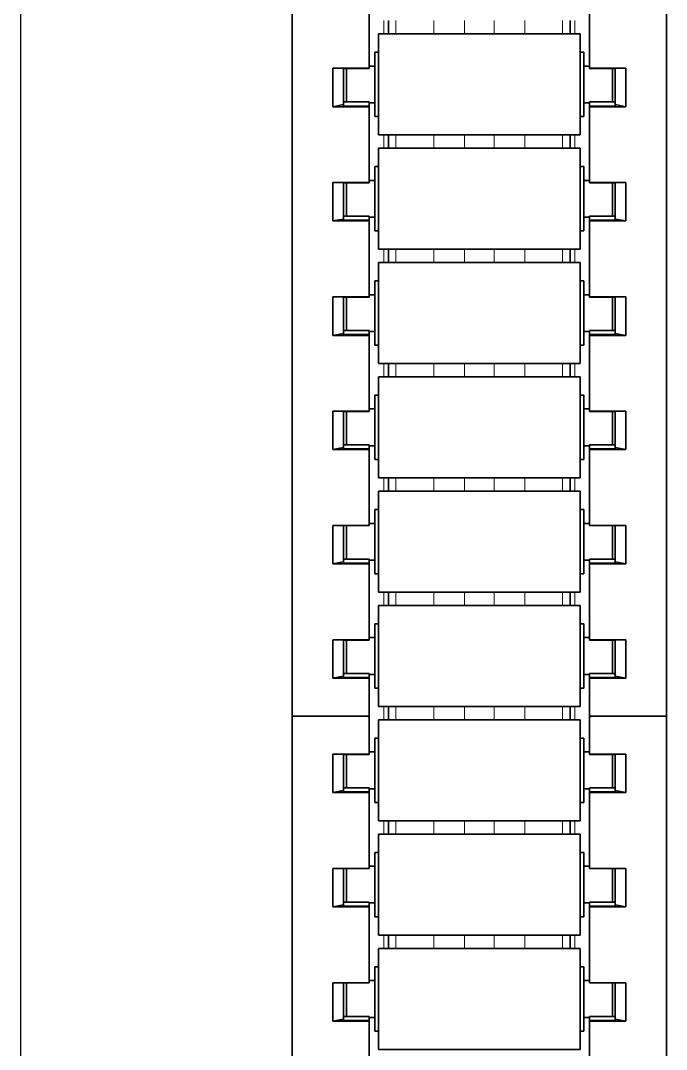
# Model space of a CAD drawing. Header units: inches. Extents: x 185496 to 352137, y 107182 to 179410.
# Drawn here: x 235870.7 to 235941.1, y 164342.5 to 164454.5 of the extents above; entities that cross this region are included whole.
import ezdxf

# ---------------------------------------------------------------- set-up
doc = ezdxf.new("R2010")
doc.units = ezdxf.units.IN
doc.header["$MEASUREMENT"] = 0

# ---------------------------------------------------------------- blocks, each defined once
blk = doc.blocks.new('liaojia')
at = {"color": 7, "lineweight": 35, "ltscale": 0.249049}
for p, q in [((799565.87, -279844.7), (799565.87, -279944.32)), ((799606.67, -279944.32), (799606.67, -279844.7)), ((799565.87, -279944.32), (799565.87, -280043.94)), ((799606.67, -280043.94), (799606.67, -279944.32))]:
    blk.add_line(p, q, dxfattribs=at)
at = {"color": 7, "lineweight": 35, "ltscale": 0.020671}
for p, q in [((799574.27, -279902.83), (799574.27, -279911.1)), ((799598.27, -279911.1), (799598.27, -279902.83)), ((799574.27, -279915.28), (799574.27, -279923.55)), ((799598.27, -279923.55), (799598.27, -279915.28)), ((799574.27, -279927.74), (799574.27, -279936)), ((799598.27, -279936), (799598.27, -279927.74)), ((799574.27, -279952.64), (799574.27, -279960.91)), ((799598.27, -279960.91), (799598.27, -279952.64)), ((799574.27, -279965.09), (799574.27, -279973.36)), ((799598.27, -279973.36), (799598.27, -279965.09)), ((799574.27, -279977.55), (799574.27, -279985.81)), ((799598.27, -279985.81), (799598.27, -279977.55)), ((799574.27, -279990), (799574.27, -279998.27)), ((799598.27, -279998.27), (799598.27, -279990)), ((799574.27, -280002.45), (799574.27, -280010.72)), ((799598.27, -280010.72), (799598.27, -280002.45)), ((799574.27, -280014.9), (799574.27, -280023.17)), ((799598.27, -280023.17), (799598.27, -280014.9))]:
    blk.add_line(p, q, dxfattribs=at)
at = {"color": 7, "lineweight": 35, "ltscale": 0.012551}
for p, q in [((799575.27, -279913.04), (799575.27, -279908.02)), ((799597.27, -279908.02), (799597.27, -279913.04)), ((799575.27, -279925.5), (799575.27, -279920.48)), ((799597.27, -279920.48), (799597.27, -279925.5)), ((799575.27, -279962.85), (799575.27, -279957.83)), ((799597.27, -279957.83), (799597.27, -279962.85)), ((799575.27, -279987.76), (799575.27, -279982.74)), ((799597.27, -279982.74), (799597.27, -279987.76))]:
    blk.add_line(p, q, dxfattribs=at)
at = {"color": 7, "lineweight": 35, "ltscale": 0.055}
for p, q in [((799575.27, -279908.02), (799597.27, -279908.02)), ((799575.27, -279919.02), (799597.27, -279919.02)), ((799575.27, -279920.48), (799597.27, -279920.48)), ((799575.27, -279931.48), (799597.27, -279931.48)), ((799575.27, -279932.93), (799597.27, -279932.93)), ((799575.27, -279943.93), (799597.27, -279943.93)), ((799575.27, -279945.38), (799597.27, -279945.38)), ((799575.27, -279956.38), (799597.27, -279956.38)), ((799575.27, -279957.83), (799597.27, -279957.83)), ((799575.27, -279968.83), (799597.27, -279968.83)), ((799575.27, -279970.29), (799597.27, -279970.29)), ((799575.27, -279981.29), (799597.27, -279981.29)), ((799575.27, -279982.74), (799597.27, -279982.74)), ((799575.27, -279993.74), (799597.27, -279993.74)), ((799575.27, -279995.19), (799597.27, -279995.19)), ((799575.27, -280006.19), (799597.27, -280006.19)), ((799575.27, -280007.64), (799597.27, -280007.64)), ((799575.27, -280018.64), (799597.27, -280018.64))]:
    blk.add_line(p, q, dxfattribs=at)
at = {"color": 7, "lineweight": 35, "ltscale": 0.007987}
for p, q in [((799574.87, -279913.22), (799574.87, -279910.02)), ((799597.67, -279910.02), (799597.67, -279913.22)), ((799574.87, -279925.67), (799574.87, -279922.48)), ((799597.67, -279922.48), (799597.67, -279925.67)), ((799574.87, -279938.12), (799574.87, -279934.93)), ((799597.67, -279934.93), (799597.67, -279938.12)), ((799574.87, -279950.58), (799574.87, -279947.38)), ((799597.67, -279947.38), (799597.67, -279950.58)), ((799574.87, -279963.03), (799574.87, -279959.83)), ((799597.67, -279963.03), (799597.67, -279959.83)), ((799574.87, -279987.93), (799574.87, -279984.74)), ((799597.67, -279987.93), (799597.67, -279984.74)), ((799574.87, -280000.39), (799574.87, -279997.19)), ((799597.67, -280000.39), (799597.67, -279997.19)), ((799574.87, -280012.84), (799574.87, -280009.64)), ((799597.67, -280012.84), (799597.67, -280009.64))]:
    blk.add_line(p, q, dxfattribs=at)
at = {"color": 7, "lineweight": 35, "ltscale": 0.000999832}
for p, q in [((799574.87, -279910.02), (799575.27, -279910.02)), ((799574.87, -279917.02), (799575.27, -279917.02)), ((799574.87, -279922.48), (799575.27, -279922.48)), ((799574.87, -279929.48), (799575.27, -279929.48)), ((799574.87, -279934.93), (799575.27, -279934.93)), ((799574.87, -279941.93), (799575.27, -279941.93)), ((799574.87, -279947.38), (799575.27, -279947.38)), ((799574.87, -279954.38), (799575.27, -279954.38)), ((799574.87, -279959.83), (799575.27, -279959.83)), ((799574.87, -279966.83), (799575.27, -279966.83)), ((799574.87, -279972.29), (799575.27, -279972.29)), ((799574.87, -279979.29), (799575.27, -279979.29)), ((799574.87, -279984.74), (799575.27, -279984.74)), ((799574.87, -279991.74), (799575.27, -279991.74)), ((799574.87, -279997.19), (799575.27, -279997.19)), ((799574.87, -280004.19), (799575.27, -280004.19)), ((799574.87, -280009.64), (799575.27, -280009.64)), ((799574.87, -280016.64), (799575.27, -280016.64))]:
    blk.add_line(p, q, dxfattribs=at)
at = {"color": 7, "lineweight": 35, "ltscale": 0.001}
for p, q in [((799597.27, -279910.02), (799597.67, -279910.02)), ((799597.27, -279917.02), (799597.67, -279917.02)), ((799597.27, -279922.48), (799597.67, -279922.48)), ((799597.27, -279929.48), (799597.67, -279929.48)), ((799597.27, -279934.93), (799597.67, -279934.93)), ((799597.27, -279941.93), (799597.67, -279941.93)), ((799597.27, -279947.38), (799597.67, -279947.38)), ((799597.27, -279954.38), (799597.67, -279954.38)), ((799597.27, -279959.83), (799597.67, -279959.83)), ((799597.27, -279966.83), (799597.67, -279966.83)), ((799597.27, -279972.29), (799597.67, -279972.29)), ((799597.27, -279979.29), (799597.67, -279979.29)), ((799597.27, -279984.74), (799597.67, -279984.74)), ((799597.27, -279991.74), (799597.67, -279991.74)), ((799597.27, -279997.19), (799597.67, -279997.19)), ((799597.27, -280004.19), (799597.67, -280004.19)), ((799597.27, -280009.64), (799597.67, -280009.64)), ((799597.27, -280016.64), (799597.67, -280016.64))]:
    blk.add_line(p, q, dxfattribs=at)
at = {"color": 7, "lineweight": 35, "ltscale": 0.002965}
for p, q in [((799570.31, -279911.1), (799571.47, -279911.32)), ((799601.07, -279911.32), (799602.24, -279911.1)), ((799570.31, -279923.55), (799571.47, -279923.77)), ((799601.07, -279923.77), (799602.24, -279923.55)), ((799570.31, -279936), (799571.47, -279936.22)), ((799601.07, -279936.22), (799602.24, -279936)), ((799570.31, -279948.46), (799571.47, -279948.68)), ((799601.07, -279948.68), (799602.24, -279948.46)), ((799570.31, -279960.91), (799571.47, -279961.13)), ((799601.07, -279961.13), (799602.24, -279960.91)), ((799570.31, -279973.36), (799571.47, -279973.58)), ((799601.07, -279973.58), (799602.24, -279973.36)), ((799570.31, -279985.81), (799571.47, -279986.03)), ((799601.07, -279986.03), (799602.24, -279985.81)), ((799570.31, -279998.27), (799571.47, -279998.48)), ((799601.07, -279998.48), (799602.24, -279998.27)), ((799570.31, -280010.72), (799571.47, -280010.94)), ((799601.07, -280010.94), (799602.24, -280010.72))]:
    blk.add_line(p, q, dxfattribs=at)
at = {"color": 7, "lineweight": 35, "ltscale": 0.009914}
for p, q in [((799570.31, -279911.1), (799574.27, -279911.1)), ((799598.27, -279911.1), (799602.24, -279911.1)), ((799574.27, -279915.28), (799570.31, -279915.28)), ((799602.24, -279915.28), (799598.27, -279915.28)), ((799570.31, -279923.55), (799574.27, -279923.55)), ((799598.27, -279923.55), (799602.24, -279923.55)), ((799574.27, -279927.74), (799570.31, -279927.74)), ((799602.24, -279927.74), (799598.27, -279927.74)), ((799570.31, -279936), (799574.27, -279936)), ((799598.27, -279936), (799602.24, -279936)), ((799574.27, -279940.19), (799570.31, -279940.19)), ((799602.24, -279940.19), (799598.27, -279940.19)), ((799570.31, -279948.46), (799574.27, -279948.46)), ((799598.27, -279948.46), (799602.24, -279948.46)), ((799574.27, -279952.64), (799570.31, -279952.64)), ((799602.24, -279952.64), (799598.27, -279952.64)), ((799570.31, -279960.91), (799574.27, -279960.91)), ((799598.27, -279960.91), (799602.24, -279960.91)), ((799574.27, -279965.09), (799570.31, -279965.09)), ((799602.24, -279965.09), (799598.27, -279965.09)), ((799570.31, -279973.36), (799574.27, -279973.36)), ((799598.27, -279973.36), (799602.24, -279973.36)), ((799574.27, -279977.55), (799570.31, -279977.55)), ((799602.24, -279977.55), (799598.27, -279977.55)), ((799570.31, -279985.81), (799574.27, -279985.81)), ((799598.27, -279985.81), (799602.24, -279985.81)), ((799574.27, -279990), (799570.31, -279990)), ((799602.24, -279990), (799598.27, -279990)), ((799570.31, -279998.27), (799574.27, -279998.27)), ((799598.27, -279998.27), (799602.24, -279998.27)), ((799574.27, -280002.45), (799570.31, -280002.45)), ((799602.24, -280002.45), (799598.27, -280002.45)), ((799570.31, -280010.72), (799574.27, -280010.72)), ((799598.27, -280010.72), (799602.24, -280010.72)), ((799574.27, -280014.9), (799570.31, -280014.9)), ((799602.24, -280014.9), (799598.27, -280014.9))]:
    blk.add_line(p, q, dxfattribs=at)
at = {"color": 7, "lineweight": 35, "ltscale": 0.01046}
for p, q in [((799570.31, -279915.28), (799570.31, -279911.1)), ((799602.24, -279911.1), (799602.24, -279915.28)), ((799570.31, -279927.74), (799570.31, -279923.55)), ((799602.24, -279923.55), (799602.24, -279927.74)), ((799570.31, -279940.19), (799570.31, -279936)), ((799602.24, -279936), (799602.24, -279940.19)), ((799570.31, -279952.64), (799570.31, -279948.46)), ((799602.24, -279948.46), (799602.24, -279952.64)), ((799570.31, -279965.09), (799570.31, -279960.91)), ((799602.24, -279960.91), (799602.24, -279965.09)), ((799570.31, -279977.55), (799570.31, -279973.36)), ((799602.24, -279973.36), (799602.24, -279977.55)), ((799570.31, -279990), (799570.31, -279985.81)), ((799602.24, -279985.81), (799602.24, -279990)), ((799570.31, -280002.45), (799570.31, -279998.27)), ((799602.24, -279998.27), (799602.24, -280002.45)), ((799570.31, -280014.9), (799570.31, -280010.72)), ((799602.24, -280010.72), (799602.24, -280014.9))]:
    blk.add_line(p, q, dxfattribs=at)
at = {"color": 7, "lineweight": 35, "ltscale": 0.007}
for p, q in [((799571.47, -279911.18), (799574.27, -279911.18)), ((799571.47, -279911.63), (799574.27, -279911.63)), ((799598.27, -279911.18), (799601.07, -279911.18)), ((799601.07, -279911.63), (799598.27, -279911.63)), ((799571.47, -279915.27), (799574.27, -279915.27)), ((799601.07, -279915.27), (799598.27, -279915.27)), ((799571.47, -279923.63), (799574.27, -279923.63)), ((799571.47, -279924.08), (799574.27, -279924.08)), ((799598.27, -279923.63), (799601.07, -279923.63)), ((799601.07, -279924.08), (799598.27, -279924.08)), ((799571.47, -279927.72), (799574.27, -279927.72)), ((799601.07, -279927.72), (799598.27, -279927.72)), ((799571.47, -279936.08), (799574.27, -279936.08)), ((799571.47, -279936.54), (799574.27, -279936.54)), ((799598.27, -279936.08), (799601.07, -279936.08)), ((799601.07, -279936.54), (799598.27, -279936.54)), ((799571.47, -279940.17), (799574.27, -279940.17)), ((799598.27, -279940.17), (799601.07, -279940.17)), ((799571.47, -279948.53), (799574.27, -279948.53)), ((799598.27, -279948.53), (799601.07, -279948.53)), ((799574.27, -279948.99), (799571.47, -279948.99)), ((799601.07, -279948.99), (799598.27, -279948.99)), ((799571.47, -279952.62), (799574.27, -279952.62)), ((799601.07, -279952.62), (799598.27, -279952.62)), ((799571.47, -279960.98), (799574.27, -279960.98)), ((799598.27, -279960.98), (799601.07, -279960.98)), ((799571.47, -279961.44), (799574.27, -279961.44)), ((799601.07, -279961.44), (799598.27, -279961.44)), ((799571.47, -279965.08), (799574.27, -279965.08)), ((799601.07, -279965.08), (799598.27, -279965.08)), ((799571.47, -279973.44), (799574.27, -279973.44)), ((799598.27, -279973.44), (799601.07, -279973.44)), ((799571.47, -279973.89), (799574.27, -279973.89)), ((799601.07, -279973.89), (799598.27, -279973.89)), ((799571.47, -279977.53), (799574.27, -279977.53)), ((799601.07, -279977.53), (799598.27, -279977.53)), ((799571.47, -279985.89), (799574.27, -279985.89)), ((799598.27, -279985.89), (799601.07, -279985.89)), ((799571.47, -279986.34), (799574.27, -279986.34)), ((799601.07, -279986.34), (799598.27, -279986.34)), ((799571.47, -279989.98), (799574.27, -279989.98)), ((799601.07, -279989.98), (799598.27, -279989.98)), ((799571.47, -279998.34), (799574.27, -279998.34)), ((799571.47, -279998.8), (799574.27, -279998.8)), ((799598.27, -279998.34), (799601.07, -279998.34)), ((799601.07, -279998.8), (799598.27, -279998.8)), ((799571.47, -280002.43), (799574.27, -280002.43)), ((799601.07, -280002.43), (799598.27, -280002.43)), ((799571.47, -280010.79), (799574.27, -280010.79)), ((799571.47, -280011.25), (799574.27, -280011.25)), ((799598.27, -280010.79), (799601.07, -280010.79)), ((799601.07, -280011.25), (799598.27, -280011.25)), ((799571.47, -280014.89), (799574.27, -280014.89)), ((799601.07, -280014.89), (799598.27, -280014.89))]:
    blk.add_line(p, q, dxfattribs=at)
at = {"color": 7, "lineweight": 35, "ltscale": 0.000893974}
for p, q in [((799571.47, -279911.53), (799571.47, -279911.18)), ((799601.07, -279911.18), (799601.07, -279911.53)), ((799571.47, -279923.99), (799571.47, -279923.63)), ((799601.07, -279923.63), (799601.07, -279923.99)), ((799571.47, -279948.89), (799571.47, -279948.53)), ((799601.07, -279948.53), (799601.07, -279948.89)), ((799571.47, -279961.34), (799571.47, -279960.98)), ((799601.07, -279960.98), (799601.07, -279961.34)), ((799571.47, -279973.79), (799571.47, -279973.44)), ((799601.07, -279973.44), (799601.07, -279973.79)), ((799571.47, -279998.7), (799571.47, -279998.34)), ((799601.07, -279998.34), (799601.07, -279998.7)), ((799571.47, -280011.15), (799571.47, -280010.79)), ((799601.07, -280010.79), (799601.07, -280011.15))]:
    blk.add_line(p, q, dxfattribs=at)
at = {"color": 7, "lineweight": 35, "ltscale": 0.000357056}
blk.add_line((799571.47, -279911.32), (799571.47, -279911.18), dxfattribs=at)
at = {"color": 7, "lineweight": 35, "ltscale": 0.000536919}
for p, q in [((799571.47, -279911.32), (799571.47, -279911.53)), ((799571.47, -279936.22), (799571.47, -279936.44)), ((799571.47, -279986.03), (799571.47, -279986.25))]:
    blk.add_line(p, q, dxfattribs=at)
at = {"color": 7, "lineweight": 35, "ltscale": 0.009386}
for p, q in [((799571.47, -279911.53), (799571.47, -279915.29)), ((799601.07, -279915.29), (799601.07, -279911.53)), ((799571.47, -279923.99), (799571.47, -279927.74)), ((799601.07, -279927.74), (799601.07, -279923.99)), ((799571.47, -279936.44), (799571.47, -279940.19)), ((799601.07, -279940.19), (799601.07, -279936.44)), ((799571.47, -279948.89), (799571.47, -279952.64)), ((799601.07, -279952.64), (799601.07, -279948.89)), ((799571.47, -279961.34), (799571.47, -279965.1)), ((799601.07, -279965.1), (799601.07, -279961.34)), ((799571.47, -279973.79), (799571.47, -279977.55)), ((799601.07, -279977.55), (799601.07, -279973.79)), ((799571.47, -279986.25), (799571.47, -279990)), ((799601.07, -279990), (799601.07, -279986.25)), ((799571.47, -279998.7), (799571.47, -280002.45)), ((799601.07, -280002.45), (799601.07, -279998.7)), ((799571.47, -280011.15), (799571.47, -280014.91)), ((799601.07, -280014.91), (799601.07, -280011.15))]:
    blk.add_line(p, q, dxfattribs=at)
at = {"color": 7, "lineweight": 35, "ltscale": 0.005168}
for p, q in [((799571.77, -279913.7), (799571.77, -279911.63)), ((799571.77, -279926.15), (799571.77, -279924.08)), ((799571.77, -279938.6), (799571.77, -279936.54)), ((799571.77, -279963.51), (799571.77, -279961.44)), ((799571.77, -279975.96), (799571.77, -279973.89)), ((799571.77, -279988.41), (799571.77, -279986.34)), ((799571.77, -280000.86), (799571.77, -279998.8)), ((799571.77, -280013.32), (799571.77, -280011.25))]:
    blk.add_line(p, q, dxfattribs=at)
at = {"color": 7, "lineweight": 35, "ltscale": 0.004297}
for p, q in [((799571.77, -279913.35), (799571.77, -279911.63)), ((799600.77, -279911.63), (799600.77, -279913.35)), ((799571.77, -279925.8), (799571.77, -279924.08)), ((799600.77, -279924.08), (799600.77, -279925.8)), ((799571.77, -279938.25), (799571.77, -279936.54)), ((799600.77, -279936.54), (799600.77, -279938.25)), ((799571.77, -279950.71), (799571.77, -279948.99)), ((799600.77, -279948.99), (799600.77, -279950.71)), ((799571.77, -279963.16), (799571.77, -279961.44)), ((799600.77, -279961.44), (799600.77, -279963.16)), ((799571.77, -279975.61), (799571.77, -279973.89)), ((799600.77, -279973.89), (799600.77, -279975.61)), ((799571.77, -279988.06), (799571.77, -279986.34)), ((799600.77, -279986.34), (799600.77, -279988.06)), ((799571.77, -280000.52), (799571.77, -279998.8)), ((799600.77, -279998.8), (799600.77, -280000.52)), ((799571.77, -280012.97), (799571.77, -280011.25)), ((799600.77, -280011.25), (799600.77, -280012.97))]:
    blk.add_line(p, q, dxfattribs=at)
at = {"color": 7, "lineweight": 35, "ltscale": 0.000187683}
for p, q in [((799574.27, -279911.18), (799574.27, -279911.1)), ((799598.27, -279911.18), (799598.27, -279911.1)), ((799574.27, -279998.34), (799574.27, -279998.27)), ((799598.27, -279998.34), (799598.27, -279998.27))]:
    blk.add_line(p, q, dxfattribs=at)
at = {"color": 7, "lineweight": 35, "ltscale": 0.001138}
for p, q in [((799574.27, -279911.18), (799574.27, -279911.63)), ((799598.27, -279911.63), (799598.27, -279911.18)), ((799574.27, -279923.63), (799574.27, -279924.08)), ((799598.27, -279924.08), (799598.27, -279923.63)), ((799574.27, -279936.08), (799574.27, -279936.54)), ((799598.27, -279936.54), (799598.27, -279936.08)), ((799574.27, -279948.53), (799574.27, -279948.99)), ((799598.27, -279948.99), (799598.27, -279948.53)), ((799574.27, -279960.98), (799574.27, -279961.44)), ((799598.27, -279961.44), (799598.27, -279960.98)), ((799574.27, -279973.44), (799574.27, -279973.89)), ((799598.27, -279973.89), (799598.27, -279973.44)), ((799574.27, -279985.89), (799574.27, -279986.34)), ((799598.27, -279986.34), (799598.27, -279985.89)), ((799574.27, -279998.34), (799574.27, -279998.8)), ((799598.27, -279998.8), (799598.27, -279998.34)), ((799574.27, -280010.79), (799574.27, -280011.25)), ((799598.27, -280011.25), (799598.27, -280010.79))]:
    blk.add_line(p, q, dxfattribs=at)
at = {"color": 7, "lineweight": 35, "ltscale": 0.0015}
for p, q in [((799574.27, -279911.52), (799574.87, -279911.52)), ((799597.67, -279911.52), (799598.27, -279911.52)), ((799574.27, -279915.52), (799574.87, -279915.52)), ((799597.67, -279915.52), (799598.27, -279915.52)), ((799574.27, -279923.98), (799574.87, -279923.98)), ((799597.67, -279923.98), (799598.27, -279923.98)), ((799574.27, -279927.98), (799574.87, -279927.98)), ((799597.67, -279927.98), (799598.27, -279927.98)), ((799574.27, -279936.43), (799574.87, -279936.43)), ((799597.67, -279936.43), (799598.27, -279936.43)), ((799574.27, -279940.43), (799574.87, -279940.43)), ((799597.67, -279940.43), (799598.27, -279940.43)), ((799574.27, -279948.88), (799574.87, -279948.88)), ((799597.67, -279948.88), (799598.27, -279948.88)), ((799574.27, -279952.88), (799574.87, -279952.88)), ((799597.67, -279952.88), (799598.27, -279952.88)), ((799574.27, -279961.33), (799574.87, -279961.33)), ((799597.67, -279961.33), (799598.27, -279961.33)), ((799574.27, -279965.33), (799574.87, -279965.33)), ((799597.67, -279965.33), (799598.27, -279965.33)), ((799574.27, -279973.79), (799574.87, -279973.79)), ((799597.67, -279973.79), (799598.27, -279973.79)), ((799574.27, -279977.79), (799574.87, -279977.79)), ((799597.67, -279977.79), (799598.27, -279977.79)), ((799574.27, -279986.24), (799574.87, -279986.24)), ((799597.67, -279986.24), (799598.27, -279986.24)), ((799574.27, -279990.24), (799574.87, -279990.24)), ((799597.67, -279990.24), (799598.27, -279990.24)), ((799574.27, -279998.69), (799574.87, -279998.69)), ((799597.67, -279998.69), (799598.27, -279998.69)), ((799574.27, -280002.69), (799574.87, -280002.69)), ((799597.67, -280002.69), (799598.27, -280002.69)), ((799574.27, -280011.14), (799574.87, -280011.14)), ((799597.67, -280011.14), (799598.27, -280011.14)), ((799574.27, -280015.14), (799574.87, -280015.14)), ((799597.67, -280015.14), (799598.27, -280015.14))]:
    blk.add_line(p, q, dxfattribs=at)
at = {"color": 7, "lineweight": 35, "ltscale": 0.000243759}
for p, q in [((799601.07, -279911.63), (799601.07, -279911.53)), ((799601.07, -279936.54), (799601.07, -279936.44)), ((799601.07, -279973.89), (799601.07, -279973.79)), ((799601.07, -279986.34), (799601.07, -279986.25))]:
    blk.add_line(p, q, dxfattribs=at)
at = {"color": 7, "lineweight": 13, "ltscale": 0.009093}
for p, q in [((799601.07, -279915.27), (799601.07, -279911.63)), ((799601.07, -279927.72), (799601.07, -279924.08)), ((799601.07, -279940.17), (799601.07, -279936.54)), ((799601.07, -279952.62), (799601.07, -279948.99)), ((799601.07, -279965.08), (799601.07, -279961.44)), ((799601.07, -279977.53), (799601.07, -279973.89)), ((799601.07, -279989.98), (799601.07, -279986.34)), ((799601.07, -280002.43), (799601.07, -279998.8)), ((799601.07, -280014.89), (799601.07, -280011.25))]:
    blk.add_line(p, q, dxfattribs=at)
at = {"color": 7, "lineweight": 35, "ltscale": 0.014948}
for p, q in [((799575.27, -279919.02), (799575.27, -279913.04)), ((799597.27, -279913.04), (799597.27, -279919.02)), ((799575.27, -279931.48), (799575.27, -279925.5)), ((799597.27, -279925.5), (799597.27, -279931.48)), ((799575.27, -279943.93), (799575.27, -279937.95)), ((799597.27, -279937.95), (799597.27, -279943.93)), ((799575.27, -279956.38), (799575.27, -279950.4)), ((799597.27, -279950.4), (799597.27, -279956.38)), ((799575.27, -279968.83), (799575.27, -279962.85)), ((799597.27, -279962.85), (799597.27, -279968.83)), ((799575.27, -279981.29), (799575.27, -279975.31)), ((799597.27, -279975.31), (799597.27, -279981.29)), ((799575.27, -279993.74), (799575.27, -279987.76)), ((799597.27, -279987.76), (799597.27, -279993.74)), ((799575.27, -280006.19), (799575.27, -280000.21)), ((799597.27, -280000.21), (799597.27, -280006.19)), ((799575.27, -280018.64), (799575.27, -280012.66)), ((799597.27, -280012.66), (799597.27, -280018.64))]:
    blk.add_line(p, q, dxfattribs=at)
at = {"color": 7, "lineweight": 35, "ltscale": 0.004796}
for p, q in [((799571.77, -279915.27), (799571.77, -279913.35)), ((799600.77, -279913.35), (799600.77, -279915.27)), ((799571.77, -279927.72), (799571.77, -279925.8)), ((799600.77, -279925.8), (799600.77, -279927.72)), ((799571.77, -279940.17), (799571.77, -279938.25)), ((799600.77, -279938.25), (799600.77, -279940.17)), ((799571.77, -279952.62), (799571.77, -279950.71)), ((799600.77, -279950.71), (799600.77, -279952.62)), ((799571.77, -279965.08), (799571.77, -279963.16)), ((799600.77, -279963.16), (799600.77, -279965.08)), ((799571.77, -279977.53), (799571.77, -279975.61)), ((799600.77, -279975.61), (799600.77, -279977.53)), ((799571.77, -279989.98), (799571.77, -279988.06)), ((799600.77, -279988.06), (799600.77, -279989.98)), ((799571.77, -280002.43), (799571.77, -280000.52)), ((799600.77, -280000.52), (799600.77, -280002.43)), ((799571.77, -280014.89), (799571.77, -280012.97)), ((799600.77, -280012.97), (799600.77, -280014.89))]:
    blk.add_line(p, q, dxfattribs=at)
at = {"color": 7, "lineweight": 35, "ltscale": 0.003925}
for p, q in [((799571.77, -279915.27), (799571.77, -279913.7)), ((799571.77, -279927.72), (799571.77, -279926.15)), ((799571.77, -279940.17), (799571.77, -279938.6)), ((799571.77, -279952.62), (799571.77, -279951.05)), ((799571.77, -279965.08), (799571.77, -279963.51)), ((799571.77, -279977.53), (799571.77, -279975.96)), ((799571.77, -279989.98), (799571.77, -279988.41)), ((799571.77, -280002.43), (799571.77, -280000.86)), ((799571.77, -280014.89), (799571.77, -280013.32))]:
    blk.add_line(p, q, dxfattribs=at)
at = {"color": 7, "lineweight": 35, "ltscale": 0.009513}
for p, q in [((799574.87, -279917.02), (799574.87, -279913.22)), ((799597.67, -279917.02), (799597.67, -279913.22)), ((799574.87, -279929.48), (799574.87, -279925.67)), ((799597.67, -279929.48), (799597.67, -279925.67)), ((799574.87, -279941.93), (799574.87, -279938.12)), ((799597.67, -279941.93), (799597.67, -279938.12)), ((799574.87, -279954.38), (799574.87, -279950.58)), ((799597.67, -279954.38), (799597.67, -279950.58)), ((799574.87, -279963.03), (799574.87, -279966.83)), ((799597.67, -279966.83), (799597.67, -279963.03)), ((799574.87, -279975.48), (799574.87, -279979.29)), ((799597.67, -279979.29), (799597.67, -279975.48)), ((799574.87, -279987.93), (799574.87, -279991.74)), ((799597.67, -279991.74), (799597.67, -279987.93)), ((799574.87, -280000.39), (799574.87, -280004.19)), ((799597.67, -280004.19), (799597.67, -280000.39)), ((799574.87, -280012.84), (799574.87, -280016.64)), ((799597.67, -280016.64), (799597.67, -280012.84))]:
    blk.add_line(p, q, dxfattribs=at)
at = {"color": 7, "lineweight": 35, "ltscale": 4.13895e-05}
for p, q in [((799574.27, -279915.27), (799574.27, -279915.28)), ((799598.27, -279915.28), (799598.27, -279915.27)), ((799601.07, -279915.27), (799601.07, -279915.28)), ((799574.27, -279927.72), (799574.27, -279927.74)), ((799598.27, -279927.74), (799598.27, -279927.72)), ((799601.07, -279927.72), (799601.07, -279927.74)), ((799574.27, -279952.62), (799574.27, -279952.64)), ((799598.27, -279952.64), (799598.27, -279952.62)), ((799601.07, -279952.62), (799601.07, -279952.64)), ((799574.27, -279977.53), (799574.27, -279977.55)), ((799598.27, -279977.55), (799598.27, -279977.53)), ((799601.07, -279977.53), (799601.07, -279977.55)), ((799574.27, -280002.43), (799574.27, -280002.45)), ((799598.27, -280002.45), (799598.27, -280002.43)), ((799601.07, -280002.43), (799601.07, -280002.45)), ((799574.27, -280014.89), (799574.27, -280014.9)), ((799598.27, -280014.9), (799598.27, -280014.89)), ((799601.07, -280014.89), (799601.07, -280014.9))]:
    blk.add_line(p, q, dxfattribs=at)
at = {"color": 7, "lineweight": 13, "ltscale": 0.003631}
for p, q in [((799575.87, -279920.48), (799575.87, -279919.02)), ((799577.19, -279920.48), (799577.19, -279919.02)), ((799581.31, -279920.48), (799581.31, -279919.02)), ((799584.67, -279920.48), (799584.67, -279919.02)), ((799587.88, -279920.48), (799587.88, -279919.02)), ((799591.24, -279920.48), (799591.24, -279919.02)), ((799595.36, -279920.48), (799595.36, -279919.02)), ((799596.67, -279920.48), (799596.67, -279919.02)), ((799575.87, -279932.93), (799575.87, -279931.48)), ((799577.19, -279932.93), (799577.19, -279931.48)), ((799581.31, -279932.93), (799581.31, -279931.48)), ((799584.67, -279932.93), (799584.67, -279931.48)), ((799587.88, -279932.93), (799587.88, -279931.48)), ((799591.24, -279932.93), (799591.24, -279931.48)), ((799595.36, -279932.93), (799595.36, -279931.48)), ((799596.67, -279932.93), (799596.67, -279931.48)), ((799575.87, -279945.38), (799575.87, -279943.93)), ((799577.19, -279945.38), (799577.19, -279943.93)), ((799581.31, -279945.38), (799581.31, -279943.93)), ((799584.67, -279945.38), (799584.67, -279943.93)), ((799587.88, -279945.38), (799587.88, -279943.93)), ((799591.24, -279945.38), (799591.24, -279943.93)), ((799595.36, -279945.38), (799595.36, -279943.93)), ((799596.67, -279945.38), (799596.67, -279943.93)), ((799575.87, -279957.83), (799575.87, -279956.38)), ((799577.19, -279957.83), (799577.19, -279956.38)), ((799581.31, -279957.83), (799581.31, -279956.38)), ((799584.67, -279957.83), (799584.67, -279956.38)), ((799587.88, -279957.83), (799587.88, -279956.38)), ((799591.24, -279957.83), (799591.24, -279956.38)), ((799595.36, -279957.83), (799595.36, -279956.38)), ((799596.67, -279957.83), (799596.67, -279956.38)), ((799575.87, -279970.29), (799575.87, -279968.83)), ((799577.19, -279970.29), (799577.19, -279968.83)), ((799581.31, -279970.29), (799581.31, -279968.83)), ((799584.67, -279970.29), (799584.67, -279968.83)), ((799587.88, -279970.29), (799587.88, -279968.83)), ((799591.24, -279970.29), (799591.24, -279968.83)), ((799595.36, -279970.29), (799595.36, -279968.83)), ((799596.67, -279970.29), (799596.67, -279968.83)), ((799575.87, -279982.74), (799575.87, -279981.29)), ((799577.19, -279982.74), (799577.19, -279981.29)), ((799581.31, -279982.74), (799581.31, -279981.29)), ((799584.67, -279982.74), (799584.67, -279981.29)), ((799587.88, -279982.74), (799587.88, -279981.29)), ((799591.24, -279982.74), (799591.24, -279981.29)), ((799595.36, -279982.74), (799595.36, -279981.29)), ((799596.67, -279982.74), (799596.67, -279981.29)), ((799575.87, -279995.19), (799575.87, -279993.74)), ((799577.19, -279995.19), (799577.19, -279993.74)), ((799581.31, -279995.19), (799581.31, -279993.74)), ((799584.67, -279995.19), (799584.67, -279993.74)), ((799587.88, -279995.19), (799587.88, -279993.74)), ((799591.24, -279995.19), (799591.24, -279993.74)), ((799595.36, -279995.19), (799595.36, -279993.74)), ((799596.67, -279995.19), (799596.67, -279993.74)), ((799575.87, -280007.64), (799575.87, -280006.19)), ((799577.19, -280007.64), (799577.19, -280006.19)), ((799581.31, -280007.64), (799581.31, -280006.19)), ((799584.67, -280007.64), (799584.67, -280006.19)), ((799587.88, -280007.64), (799587.88, -280006.19)), ((799591.24, -280007.64), (799591.24, -280006.19)), ((799595.36, -280007.64), (799595.36, -280006.19)), ((799596.67, -280007.64), (799596.67, -280006.19)), ((799575.87, -280020.1), (799575.87, -280018.64)), ((799577.19, -280020.1), (799577.19, -280018.64)), ((799581.31, -280020.1), (799581.31, -280018.64)), ((799584.67, -280020.1), (799584.67, -280018.64)), ((799587.88, -280020.1), (799587.88, -280018.64)), ((799591.24, -280020.1), (799591.24, -280018.64)), ((799595.36, -280020.1), (799595.36, -280018.64)), ((799596.67, -280020.1), (799596.67, -280018.64))]:
    blk.add_line(p, q, dxfattribs=at)
at = {"color": 7, "lineweight": 35, "ltscale": 0.003631}
for p, q in [((799576.37, -279920.48), (799576.37, -279919.02)), ((799596.17, -279920.48), (799596.17, -279919.02)), ((799576.37, -279932.93), (799576.37, -279931.48)), ((799596.17, -279932.93), (799596.17, -279931.48)), ((799576.37, -279945.38), (799576.37, -279943.93)), ((799596.17, -279945.38), (799596.17, -279943.93)), ((799576.37, -279957.83), (799576.37, -279956.38)), ((799596.17, -279957.83), (799596.17, -279956.38)), ((799576.37, -279970.29), (799576.37, -279968.83)), ((799596.17, -279970.29), (799596.17, -279968.83)), ((799576.37, -279982.74), (799576.37, -279981.29)), ((799596.17, -279982.74), (799596.17, -279981.29)), ((799576.37, -279995.19), (799576.37, -279993.74)), ((799596.17, -279995.19), (799596.17, -279993.74)), ((799576.37, -280007.64), (799576.37, -280006.19)), ((799596.17, -280007.64), (799596.17, -280006.19)), ((799576.37, -280020.1), (799576.37, -280018.64)), ((799596.17, -280020.1), (799596.17, -280018.64))]:
    blk.add_line(p, q, dxfattribs=at)
at = {"color": 7, "lineweight": 35, "ltscale": 0.000356865}
for p, q in [((799571.47, -279923.77), (799571.47, -279923.63)), ((799571.47, -279936.22), (799571.47, -279936.08)), ((799571.47, -279948.68), (799571.47, -279948.53)), ((799571.47, -279961.13), (799571.47, -279960.98)), ((799571.47, -279973.58), (799571.47, -279973.44)), ((799571.47, -279986.03), (799571.47, -279985.89)), ((799571.47, -279998.48), (799571.47, -279998.34)), ((799571.47, -280010.94), (799571.47, -280010.79))]:
    blk.add_line(p, q, dxfattribs=at)
at = {"color": 7, "lineweight": 35, "ltscale": 0.000537109}
for p, q in [((799571.47, -279923.77), (799571.47, -279923.99)), ((799571.47, -279948.89), (799571.47, -279948.68)), ((799571.47, -279961.13), (799571.47, -279961.34)), ((799571.47, -279973.58), (799571.47, -279973.79)), ((799571.47, -279998.48), (799571.47, -279998.7)), ((799571.47, -280010.94), (799571.47, -280011.15))]:
    blk.add_line(p, q, dxfattribs=at)
at = {"color": 7, "lineweight": 35, "ltscale": 0.000187874}
for p, q in [((799574.27, -279923.63), (799574.27, -279923.55)), ((799598.27, -279923.63), (799598.27, -279923.55)), ((799574.27, -279936.08), (799574.27, -279936)), ((799598.27, -279936.08), (799598.27, -279936)), ((799574.27, -279948.53), (799574.27, -279948.46)), ((799598.27, -279948.53), (799598.27, -279948.46)), ((799574.27, -279960.98), (799574.27, -279960.91)), ((799598.27, -279960.98), (799598.27, -279960.91)), ((799574.27, -279973.44), (799574.27, -279973.36)), ((799598.27, -279973.44), (799598.27, -279973.36)), ((799574.27, -279985.89), (799574.27, -279985.81)), ((799598.27, -279985.89), (799598.27, -279985.81)), ((799574.27, -280010.79), (799574.27, -280010.72)), ((799598.27, -280010.79), (799598.27, -280010.72))]:
    blk.add_line(p, q, dxfattribs=at)
at = {"color": 7, "lineweight": 35, "ltscale": 0.000243568}
for p, q in [((799601.07, -279924.08), (799601.07, -279923.99)), ((799601.07, -279948.99), (799601.07, -279948.89)), ((799601.07, -279961.44), (799601.07, -279961.34)), ((799601.07, -279998.8), (799601.07, -279998.7)), ((799601.07, -280011.25), (799601.07, -280011.15))]:
    blk.add_line(p, q, dxfattribs=at)
at = {"color": 7, "lineweight": 35, "ltscale": 0.012552}
for p, q in [((799575.27, -279937.95), (799575.27, -279932.93)), ((799597.27, -279932.93), (799597.27, -279937.95)), ((799575.27, -279950.4), (799575.27, -279945.38)), ((799597.27, -279945.38), (799597.27, -279950.4)), ((799575.27, -279975.31), (799575.27, -279970.29)), ((799597.27, -279970.29), (799597.27, -279975.31)), ((799575.27, -280000.21), (799575.27, -279995.19)), ((799597.27, -279995.19), (799597.27, -280000.21)), ((799575.27, -280012.66), (799575.27, -280007.64)), ((799597.27, -280007.64), (799597.27, -280012.66))]:
    blk.add_line(p, q, dxfattribs=at)
at = {"color": 7, "lineweight": 35, "ltscale": 0.000893784}
for p, q in [((799571.47, -279936.44), (799571.47, -279936.08)), ((799601.07, -279936.08), (799601.07, -279936.44)), ((799571.47, -279986.25), (799571.47, -279985.89)), ((799601.07, -279985.89), (799601.07, -279986.25))]:
    blk.add_line(p, q, dxfattribs=at)
at = {"color": 7, "lineweight": 35, "ltscale": 4.15802e-05}
for p, q in [((799574.27, -279940.17), (799574.27, -279940.19)), ((799598.27, -279940.19), (799598.27, -279940.17)), ((799601.07, -279940.19), (799601.07, -279940.17)), ((799574.27, -279989.98), (799574.27, -279990)), ((799598.27, -279990), (799598.27, -279989.98)), ((799601.07, -279989.98), (799601.07, -279990))]:
    blk.add_line(p, q, dxfattribs=at)
at = {"color": 7, "lineweight": 35, "ltscale": 0.009837}
for p, q in [((799574.27, -279940.19), (799574.27, -279944.12)), ((799598.27, -279944.12), (799598.27, -279940.19)), ((799574.27, -279944.52), (799574.27, -279948.46)), ((799598.27, -279948.46), (799598.27, -279944.52))]:
    blk.add_line(p, q, dxfattribs=at)
at = {"color": 7, "lineweight": 35, "ltscale": 0.00032692}
blk.add_line((799565.87, -279944.09), (799565.87, -279944.22), dxfattribs=at)
at = {"color": 7, "lineweight": 35, "ltscale": 0.0205}
for p, q in [((799565.87, -279944.32), (799574.07, -279944.32)), ((799574.07, -279944.32), (799565.87, -279944.32)), ((799598.47, -279944.32), (799606.67, -279944.32)), ((799606.67, -279944.32), (799598.47, -279944.32))]:
    blk.add_line(p, q, dxfattribs=at)
at = {"color": 7, "lineweight": 35, "ltscale": 0.000653458}
blk.add_line((799565.87, -279944.32), (799565.87, -279944.58), dxfattribs=at)
at = {"color": 7, "lineweight": 35, "ltscale": 0.000653648}
for p, q in [((799574.27, -279944.12), (799574.27, -279944.39)), ((799598.27, -279944.39), (799598.27, -279944.12))]:
    blk.add_line(p, q, dxfattribs=at)
at = {"color": 7, "lineweight": 35, "ltscale": 0.000336266}
blk.add_line((799574.27, -279944.39), (799574.27, -279944.52), dxfattribs=at)
at = {"color": 7, "lineweight": 35, "ltscale": 0.001377}
blk.add_line((799598.27, -279944.94), (799598.27, -279944.39), dxfattribs=at)
at = {"color": 7, "lineweight": 35, "ltscale": 0.000747108}
blk.add_line((799598.27, -279944.94), (799598.27, -279945.24), dxfattribs=at)
at = {"color": 7, "lineweight": 35, "ltscale": 0.00082798}
blk.add_line((799598.27, -279945.57), (799598.27, -279945.24), dxfattribs=at)
at = {"color": 7, "lineweight": 35, "ltscale": 0.005169}
blk.add_line((799571.77, -279951.05), (799571.77, -279948.99), dxfattribs=at)
at = {"color": 7, "lineweight": 35, "ltscale": 4.11987e-05}
for p, q in [((799574.27, -279965.08), (799574.27, -279965.09)), ((799598.27, -279965.09), (799598.27, -279965.08)), ((799601.07, -279965.08), (799601.07, -279965.09))]:
    blk.add_line(p, q, dxfattribs=at)
at = {"color": 7, "lineweight": 35, "ltscale": 0.007988}
for p, q in [((799574.87, -279975.48), (799574.87, -279972.29)), ((799597.67, -279975.48), (799597.67, -279972.29))]:
    blk.add_line(p, q, dxfattribs=at)
at = {"color": 7, "lineweight": 35}
for centre, start_param, end_param in [((799574.07, -279944.12), 4.712389, 6.283185), ((799574.07, -279944.52), 6.283185, 7.853982), ((799574.07, -279944.39), 5.932216, 6.283185), ((799598.47, -279944.12), 3.141593, 4.712389), ((799598.47, -279944.52), 1.570796, 3.141593), ((799598.47, -279944.39), 3.141593, 3.492593)]:
    blk.add_ellipse(centre, major_axis=(0.2, 0), ratio=0.996195, start_param=start_param, end_param=end_param, dxfattribs=at)

msp = doc.modelspace()

# ---------------------------------------------------------------- linework, layer by layer
at = {"color": 5, "ltscale": 100}
msp.add_line((235870.65, 165189.16, 276290.76), (235870.65, 162049.48, 276290.76), dxfattribs=at)

# ---------------------------------------------------------------- block references
at = {"color": 30, "rotation": 180}
msp.add_blockref('liaojia', (1035506.93, -115565.57, 276290.76), dxfattribs=at)

doc.saveas('drawing.dxf')
